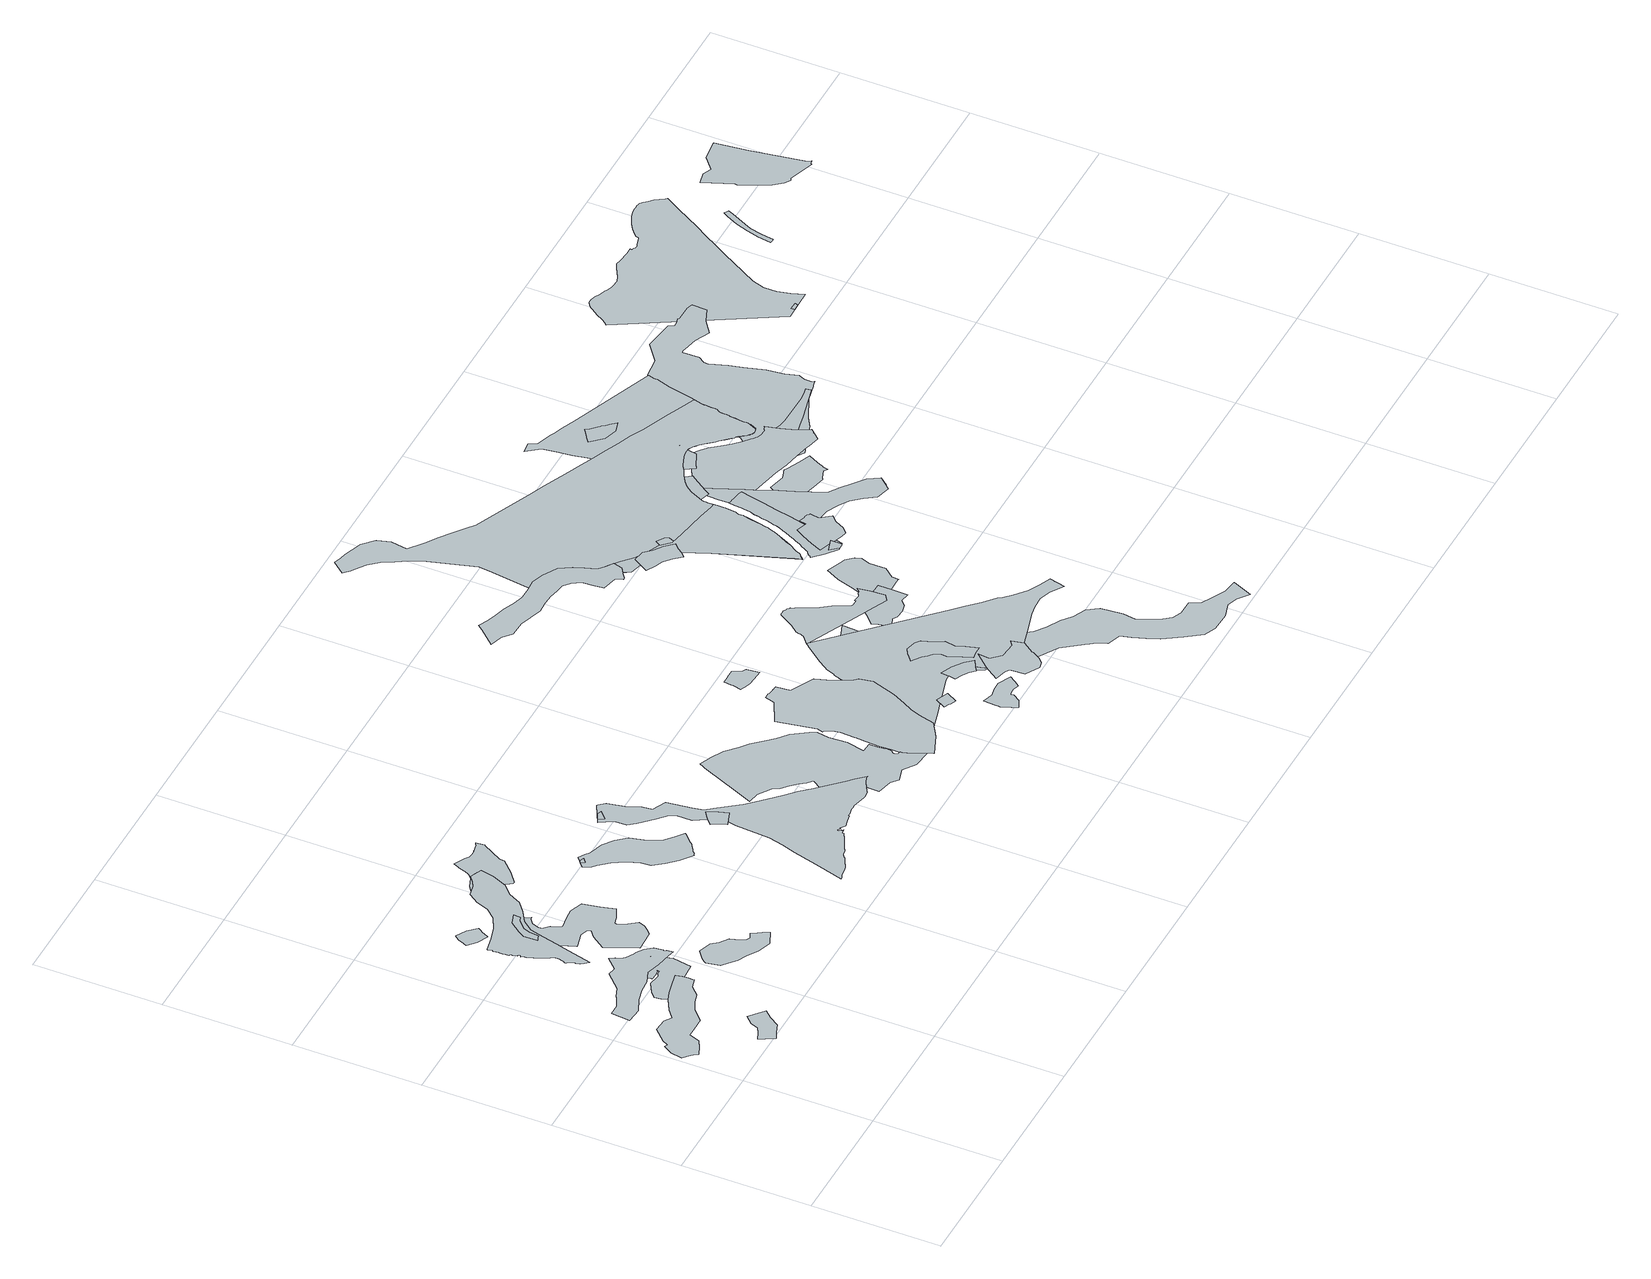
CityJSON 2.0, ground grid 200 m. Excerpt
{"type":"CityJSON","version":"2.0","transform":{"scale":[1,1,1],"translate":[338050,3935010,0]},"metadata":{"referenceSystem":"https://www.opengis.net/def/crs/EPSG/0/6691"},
"CityObjects":{
"object1":{"type":"GenericCityObject","attributes":{"prefecture":"14","disasterType":"1","areaType":"1","zoneNumber":"151-H24-45009","zoneName":"鳥屋9","status":"0"},"geometry":[{"type":"MultiSurface","lod":"1","boundaries":[[[0,1,2,3,4,5,6,7,8,9,10,11,12,13,14,15,16,17,18,19,20,21,22,23,24,25,26,27,28,29,30]]]}]},
"object2":{"type":"GenericCityObject","attributes":{"prefecture":"14","disasterType":"1","areaType":"1","zoneNumber":"151-H24-45009","zoneName":"鳥屋9","status":"0"},"geometry":[{"type":"MultiSurface","lod":"1","boundaries":[[[31,32,33,34,35,36,37,38,39,40,41,42,43,44]]]}]},
"object3":{"type":"GenericCityObject","attributes":{"prefecture":"14","disasterType":"2","areaType":"1","zoneNumber":82946,"zoneName":"谷戸沢4","status":"0"},"geometry":[{"type":"MultiSurface","lod":"1","boundaries":[[[45,46,47,48,49,50,51,52,53,54,55,56,57,58,59,60,61,62,63,64,65,66,67,68,69,70,71,72]]]}]},
"object4":{"type":"GenericCityObject","attributes":{"prefecture":"14","disasterType":"1","areaType":"1","zoneNumber":"151-H24-45009","zoneName":"鳥屋9","status":"0"},"geometry":[{"type":"MultiSurface","lod":"1","boundaries":[[[73,74,75,76,77,78,79,80,81,82,83,84,85,86,87,88,89,90,91,92,93,94,95,96,97,98,99,100]]]}]},
"object5":{"type":"GenericCityObject","attributes":{"prefecture":"14","disasterType":"1","areaType":"2","zoneNumber":"151-H24-45009","zoneName":"鳥屋9","status":"0"},"geometry":[{"type":"MultiSurface","lod":"1","boundaries":[[[101,102,103,104,105,77,106,107,108]]]}]},
"object6":{"type":"GenericCityObject","attributes":{"prefecture":"14","disasterType":"1","areaType":"1","zoneNumber":"151-H24-45008","zoneName":"鳥屋8","status":"0"},"geometry":[{"type":"MultiSurface","lod":"1","boundaries":[[[109,110,111,112,113,114,115,116,117,118,119,120]]]}]},
"object7":{"type":"GenericCityObject","attributes":{"prefecture":"14","disasterType":"1","areaType":"2","zoneNumber":"151-H24-45008","zoneName":"鳥屋8","status":"0"},"geometry":[{"type":"MultiSurface","lod":"1","boundaries":[[[121,122,123,124,125,126,127,128,129,130,131,132,133]]]}]},
"object8":{"type":"GenericCityObject","attributes":{"prefecture":"14","disasterType":"1","areaType":"1","zoneNumber":"151-H24-45009","zoneName":"鳥屋9","status":"0"},"geometry":[{"type":"MultiSurface","lod":"1","boundaries":[[[134,135,136,137,138,139,140,141,142,143,144,145,146,147,148,149,150,151,152,153,154]]]}]},
"object9":{"type":"GenericCityObject","attributes":{"prefecture":"14","disasterType":"2","areaType":"1","zoneNumber":82948,"zoneName":"谷戸沢2","status":"0"},"geometry":[{"type":"MultiSurface","lod":"1","boundaries":[[[155,156,157,158,159,160,161,162,163,164,165,166,167,168,169,170,171,172,173,174,175,176,177,178,179,180,181,182,183,184,185,186,187,188,189,190,191,192,193,194,195,196,197,198,199,200,201,202,203,204,205,206,207,208,209,210,211,212,213,214,215,216,217,218,219,220,221,222,223,224,225,226]]]}]},
"object10":{"type":"GenericCityObject","attributes":{"prefecture":"14","disasterType":"1","areaType":"1","zoneNumber":"151-H24-45008","zoneName":"鳥屋8","status":"0"},"geometry":[{"type":"MultiSurface","lod":"1","boundaries":[[[227,228,229,230,231,232,233,234,235,236,237,125,126,127,238,239,240,241,242,243,244,245,246,247,248,249,250,251,252,253,254,255,256,257,258,259,260,261,262,263,264,265,266,267,268,269,270,271]]]}]},
"object11":{"type":"GenericCityObject","attributes":{"prefecture":"14","disasterType":"2","areaType":"2","zoneNumber":82948,"zoneName":"谷戸沢2","status":"0"},"geometry":[{"type":"MultiSurface","lod":"1","boundaries":[[[272,273,274,275,276]]]}]},
"object12":{"type":"GenericCityObject","attributes":{"prefecture":"14","disasterType":"1","areaType":"1","zoneNumber":"151-H24-45008","zoneName":"鳥屋8","status":"0"},"geometry":[{"type":"MultiSurface","lod":"1","boundaries":[[[277,278,279,280,281,282,283,284,285,286,287,288,289,290,291,292,293,294,295,296,297,298,299,300,301,302,303,304]]]}]},
"object13":{"type":"GenericCityObject","attributes":{"prefecture":"14","disasterType":"1","areaType":"2","zoneNumber":"151-H24-45008","zoneName":"鳥屋8","status":"0"},"geometry":[{"type":"MultiSurface","lod":"1","boundaries":[[[277,305,306,307,308,309,310,288,311,312,313,314,315,302,303,304]]]}]},
"object14":{"type":"GenericCityObject","attributes":{"prefecture":"14","disasterType":"2","areaType":"2","zoneNumber":82944,"zoneName":"鳥屋6","status":"0"},"geometry":[{"type":"MultiSurface","lod":"1","boundaries":[[[316,317,318,319,320]]]}]},
"object15":{"type":"GenericCityObject","attributes":{"prefecture":"14","disasterType":"2","areaType":"1","zoneNumber":82944,"zoneName":"鳥屋6","status":"0"},"geometry":[{"type":"MultiSurface","lod":"1","boundaries":[[[321,322,323,324,325,326,327,328,329,330,331,332,333,334,335,336,337,338,339,340,341,342,343,344,345,346,347,348,349,350,351,352,353,354]]]}]},
"object16":{"type":"GenericCityObject","attributes":{"prefecture":"14","disasterType":"2","areaType":"2","zoneNumber":82943,"zoneName":"鳥屋5","status":"0"},"geometry":[{"type":"MultiSurface","lod":"1","boundaries":[[[355,356,357,358,359]]]}]},
"object17":{"type":"GenericCityObject","attributes":{"prefecture":"14","disasterType":"1","areaType":"1","zoneNumber":"151-H24-45006","zoneName":"鳥屋6","status":"0"},"geometry":[{"type":"MultiSurface","lod":"1","boundaries":[[[360,361,362,363,364,365,366,367,368,369]]]}]},
"object18":{"type":"GenericCityObject","attributes":{"prefecture":"14","disasterType":"2","areaType":"1","zoneNumber":82943,"zoneName":"鳥屋5","status":"0"},"geometry":[{"type":"MultiSurface","lod":"1","boundaries":[[[370,371,372,373,374,375,376,377,378,379,380,381,382,383,384,385,386,387,388,389,390,391,392,393,394,395,396,397,398,399,400,401,402,403,404,405,406,407,408,409,410,411,412,413,414,415,416,417,418,419,420,421,422,423,424,425,426,427,428,429,430,431,432,433,434,435,436,437,438,439,440,441,442,443,444,445,446,447,448,449,450,451,452,453,454]]]}]},
"object19":{"type":"GenericCityObject","attributes":{"prefecture":"14","disasterType":"1","areaType":"1","zoneNumber":"151-H24-45006","zoneName":"鳥屋6","status":"0"},"geometry":[{"type":"MultiSurface","lod":"1","boundaries":[[[455,456,457,458,459,460,461,462,463,464,465,466,467,468,469,470,471,472,473,474,475,476,477,478,479,480,481,482,483,484,485,486,487,488,489,490,491,492,493,494,495,496,497,498,499,500,501,502,503,504,505]]]}]},
"object20":{"type":"GenericCityObject","attributes":{"prefecture":"14","disasterType":"1","areaType":"2","zoneNumber":"151-H24-45006","zoneName":"鳥屋6","status":"0"},"geometry":[{"type":"MultiSurface","lod":"1","boundaries":[[[506,507,508,509,510,511,512,513,514,515,516,517,518,519,520]]]}]},
"object21":{"type":"GenericCityObject","attributes":{"prefecture":"14","disasterType":"1","areaType":"1","zoneNumber":"151-H24-45006","zoneName":"鳥屋6","status":"0"},"geometry":[{"type":"MultiSurface","lod":"1","boundaries":[[[521,522,523,524,525,526,527,528,529,530,531,532,533,534,535,536,537,538,539,540,541,542,543,544,545,546,547,548,549,550,551,552,553,505,554,555,556]]]}]},
"object22":{"type":"GenericCityObject","attributes":{"prefecture":"14","disasterType":"1","areaType":"2","zoneNumber":"151-H24-45006","zoneName":"鳥屋6","status":"0"},"geometry":[{"type":"MultiSurface","lod":"1","boundaries":[[[557,558,559,560,561,562,533,563,564,565,566,567,568,569,570]]]}]},
"object23":{"type":"GenericCityObject","attributes":{"prefecture":"14","disasterType":"1","areaType":"1","zoneNumber":"151-H24-45007","zoneName":"鳥屋7","status":"0"},"geometry":[{"type":"MultiSurface","lod":"1","boundaries":[[[571,572,573,574,575,576,577,578]]]}]},
"object24":{"type":"GenericCityObject","attributes":{"prefecture":"14","disasterType":"1","areaType":"1","zoneNumber":"151-H24-45006","zoneName":"鳥屋6","status":"0"},"geometry":[{"type":"MultiSurface","lod":"1","boundaries":[[[579,580,581,582,583,584,585,586,587,588,589,590,591]]]}]},
"object25":{"type":"GenericCityObject","attributes":{"prefecture":"14","disasterType":"1","areaType":"1","zoneNumber":"151-H24-45007","zoneName":"鳥屋7","status":"0"},"geometry":[{"type":"MultiSurface","lod":"1","boundaries":[[[592,593,594,595,596,597,598,599,600,601,602,603,604,605,606,607,608,609,610]]]}]},
"object26":{"type":"GenericCityObject","attributes":{"prefecture":"14","disasterType":"1","areaType":"1","zoneNumber":"151-H24-45005","zoneName":"鳥屋5","status":"0"},"geometry":[{"type":"MultiSurface","lod":"1","boundaries":[[[611,612,613,614,615,616,617,618,619,620,621,622]]]}]},
"object27":{"type":"GenericCityObject","attributes":{"prefecture":"14","disasterType":"1","areaType":"1","zoneNumber":"151-H24-45005","zoneName":"鳥屋5","status":"0"},"geometry":[{"type":"MultiSurface","lod":"1","boundaries":[[[623,624,625,626,627,628,629,630,631,632,633,634,635,636,637,638,639,640]]]}]},
"object28":{"type":"GenericCityObject","attributes":{"prefecture":"14","disasterType":"1","areaType":"1","zoneNumber":"151-H24-45005","zoneName":"鳥屋5","status":"0"},"geometry":[{"type":"MultiSurface","lod":"1","boundaries":[[[641,642,643,644,645,646,647,648,649,650,651,652,653,654,655,656,657,658,659,660]]]}]},
"object29":{"type":"GenericCityObject","attributes":{"prefecture":"14","disasterType":"2","areaType":"1","zoneNumber":"82307-1","zoneName":"鳥屋A沢-1","status":"0"},"geometry":[{"type":"MultiSurface","lod":"1","boundaries":[[[661,662,663,664,665,666,667,668,669,670,671,672,673,674,675,676,677,678,679,680,681,682,683,684,685,686,687,688,689,690,691,692,693,694,695,696,697,698,699,700,701,702,703,704,705,706,707,708,709,710,711,712,713,714,715,716,717,718,719,720,721,722,723,724,725,726,727,728,729,730]]]}]},
"object30":{"type":"GenericCityObject","attributes":{"prefecture":"14","disasterType":"1","areaType":"1","zoneNumber":"151-H24-45004","zoneName":"鳥屋4","status":"0"},"geometry":[{"type":"MultiSurface","lod":"1","boundaries":[[[731,732,733,734,735,736,737,738,739,740,741,742,743,744,745,746,747,748,749,750,751,752,753,754,755,756,757,758,759,760,761,762,763,764,765,766,767]]]}]},
"object31":{"type":"GenericCityObject","attributes":{"prefecture":"14","disasterType":"2","areaType":"1","zoneNumber":"82307-2","zoneName":"鳥屋A沢-2","status":"0"},"geometry":[{"type":"MultiSurface","lod":"1","boundaries":[[[768,769,770,771,772,773,774,775,776,777,778,779,780,781,782,783,784,785,786,787,788,789,790,791,792,793,794,795,796,797,798,799,800,801,802,803,804,805,806,807,808,809,810,811,812,813,814,815,816,817,818,819,820,821,822,823,824,825,826,827,828,829,830,831,832,833,834,835,836,837,838,839,840,841,842,843,844,845,846]]]}]},
"object32":{"type":"GenericCityObject","attributes":{"prefecture":"14","disasterType":"2","areaType":"1","zoneNumber":82308,"zoneName":"K鳥屋A東沢","status":"0"},"geometry":[{"type":"MultiSurface","lod":"1","boundaries":[[[847,848,849,850,851,852,853,854,855,856,857,858,859,860,861,862,863,864,865,866,867,868,869,870,871,872,873,874,875,876,877,878,879,880,881,882,883,884,885,886,887,888,889]]]}]},
"object33":{"type":"GenericCityObject","attributes":{"prefecture":"14","disasterType":"1","areaType":"1","zoneNumber":"151-H24-45005","zoneName":"鳥屋5","status":"0"},"geometry":[{"type":"MultiSurface","lod":"1","boundaries":[[[890,891,892,893,894,895,896,897,898,899,900,901,902,903,904,905,906,907,908,909]]]}]},
"object34":{"type":"GenericCityObject","attributes":{"prefecture":"14","disasterType":"1","areaType":"1","zoneNumber":"151-H24-45004","zoneName":"鳥屋4","status":"0"},"geometry":[{"type":"MultiSurface","lod":"1","boundaries":[[[910,911,912,913,914,915,916,917,918,919,920,921,922,923]]]}]},
"object35":{"type":"GenericCityObject","attributes":{"prefecture":"14","disasterType":"2","areaType":"2","zoneNumber":"82307-1","zoneName":"鳥屋A沢-1","status":"0"},"geometry":[{"type":"MultiSurface","lod":"1","boundaries":[[[924,925,926,927,928,929,930,931,932,933,934]]]}]},
"object36":{"type":"GenericCityObject","attributes":{"prefecture":"14","disasterType":"1","areaType":"1","zoneNumber":"151-H24-45005","zoneName":"鳥屋5","status":"0"},"geometry":[{"type":"MultiSurface","lod":"1","boundaries":[[[935,936,937,938,939,940,941,942,943,944,945,946,947,890,948,949,950,951]]]}]},
"object37":{"type":"GenericCityObject","attributes":{"prefecture":"14","disasterType":"2","areaType":"1","zoneNumber":82311,"zoneName":"K上ノ山沢","status":"0"},"geometry":[{"type":"MultiSurface","lod":"1","boundaries":[[[952,953,954,955,956,957,958,959,960,961,962,963,964,965,966,967,968,969,970,971,972,973,974,975,976,977,978,979,980,981,982,983,984,985,986,987,988,989,990,991,992,993,994,995,996,997,998,999,1000,1001,1002,1003,1004]]]}]},
"object38":{"type":"GenericCityObject","attributes":{"prefecture":"14","disasterType":"1","areaType":"2","zoneNumber":"151-H24-45004","zoneName":"鳥屋4","status":"0"},"geometry":[{"type":"MultiSurface","lod":"1","boundaries":[[[1005,1006,1007,1008,1009,1010]]]}]},
"object39":{"type":"GenericCityObject","attributes":{"prefecture":"14","disasterType":"1","areaType":"1","zoneNumber":"151-H24-45004","zoneName":"鳥屋4","status":"0"},"geometry":[{"type":"MultiSurface","lod":"1","boundaries":[[[1011,1012,1013,1014,1015,1016,1017,1006,1018,1019,1020,1010]]]}]},
"object40":{"type":"GenericCityObject","attributes":{"prefecture":"14","disasterType":"2","areaType":"2","zoneNumber":82309,"zoneName":"鳥屋E沢","status":"0"},"geometry":[{"type":"MultiSurface","lod":"1","boundaries":[[[1021,1022,1023,1024,1025]]]}]},
"object41":{"type":"GenericCityObject","attributes":{"prefecture":"14","disasterType":"2","areaType":"1","zoneNumber":82942,"zoneName":"鳥屋4","status":"0"},"geometry":[{"type":"MultiSurface","lod":"1","boundaries":[[[1026,1027,1028,999,1000,1001,1002,1003,1029,952,953,1030,1031,1032,957,958,1033,1034,1035,962,963,964,965,966,967,1036,1037,1038,1039,1040,1041,1042,1043,1044,1045,1046,1047,1048,1049,1050,1051,1052,1053,1054,1055,1056,1057,1058,1059,1060,1061,1062,1063,1064,1065,1066,1067,1068,1069,1070,1071,1072,1073,1074,1075,1076,1077,1078,1079,1080,1081,1082,1083,1084,1085,1086,1087,1088,1089,1090,1091,1092,1093,1094,1095,1096,1097,1098,1099,1100,1101,1102,1103,1104,1105,1106,1107,1108,1109,1110,1111,1112,1113,1114,1115,1116,1117,1118,1119,1120,1121,1122,1123,1124,1125,1126,1127,1128,1129,1130,1131,1132,1133,1134,1135,1136,1137,1138,1139,1140,1141,1142,1143,1144,1145,1146,1147,1148,1149,981,982,1150,1151,984,1152,1153,1154,1155,1156,1157]]]}]},
"object42":{"type":"GenericCityObject","attributes":{"prefecture":"14","disasterType":"1","areaType":"1","zoneNumber":"151-H24-45003","zoneName":"鳥屋3","status":"0"},"geometry":[{"type":"MultiSurface","lod":"1","boundaries":[[[1158,1159,1160,1161,1162,1163,1164,1165,1166,1167,1168,1169,1170,1171,1172,1173,1174,1175,1176,1177]]]}]},
"object43":{"type":"GenericCityObject","attributes":{"prefecture":"14","disasterType":"2","areaType":"1","zoneNumber":82309,"zoneName":"鳥屋E沢","status":"0"},"geometry":[{"type":"MultiSurface","lod":"1","boundaries":[[[1178,1179,1180,1181,1182,1183,1184,1185,1186,1187,1188,1189,1190,1191,1192,1193,1194,1195,1196,1197,1198,1199,1200,1201,1202,1203,1204,1205,1206,1207,1208,1209,1210,1211,1212,1213,1214,1215,1216,1217,1218,1219,1220,1221,1222]]]}]},
"object44":{"type":"GenericCityObject","attributes":{"prefecture":"14","disasterType":"1","areaType":"1","zoneNumber":"151-H24-45004","zoneName":"鳥屋4","status":"0"},"geometry":[{"type":"MultiSurface","lod":"1","boundaries":[[[1223,1224,1225,1226,1227,1228,1229,1230,1231,1232,1233,1234,1235,1236,1237,1238,1239]]]}]},
"object45":{"type":"GenericCityObject","attributes":{"prefecture":"14","disasterType":"2","areaType":"1","zoneNumber":82310,"zoneName":"鳥屋B沢","status":"0"},"geometry":[{"type":"MultiSurface","lod":"1","boundaries":[[[1222,1240,1179,1241,1242,1243,1244,1245,1246,1247,1248,1249,1250,1251,1252,1253,1254,1255,1256,1257,1258,1259,1260,1261,1262,1263,1264,1265,1266,1267,1268,1269,1270,1271,1210,1211,1212,1272,1273,1216,1274,1275,1276,1220,1277,1278]]]}]},
"object46":{"type":"GenericCityObject","attributes":{"prefecture":"14","disasterType":"2","areaType":"2","zoneNumber":82310,"zoneName":"鳥屋B沢","status":"0"},"geometry":[{"type":"MultiSurface","lod":"1","boundaries":[[[1279,1280,1281,1282,1283,1284,1285,1286,1287,1288,1289,1290,1291,1292]]]}]},
"object47":{"type":"GenericCityObject","attributes":{"prefecture":"14","disasterType":"1","areaType":"1","zoneNumber":"151-H24-45003","zoneName":"鳥屋3","status":"0"},"geometry":[{"type":"MultiSurface","lod":"1","boundaries":[[[1293,1294,1295,1296,1297,1298,1299,1300,1301,1302,1303,1304,1305,1306,1307,1308,1309,1310,1311,1312,1313,1314]]]}]},
"object48":{"type":"GenericCityObject","attributes":{"prefecture":"14","disasterType":"1","areaType":"1","zoneNumber":"151-H24-45004","zoneName":"鳥屋4","status":"0"},"geometry":[{"type":"MultiSurface","lod":"1","boundaries":[[[1315,1316,1317,1318,1319,1320,1321,1322,1323,1324,1325,1326,1327,1328,1329]]]}]},
"object49":{"type":"GenericCityObject","attributes":{"prefecture":"14","disasterType":"1","areaType":"2","zoneNumber":"151-H24-45003","zoneName":"鳥屋3","status":"0"},"geometry":[{"type":"MultiSurface","lod":"1","boundaries":[[[1330,1331,1332,1333,1334,1335]]]}]},
"object50":{"type":"GenericCityObject","attributes":{"prefecture":"14","disasterType":"2","areaType":"1","zoneNumber":82940,"zoneName":"鳥屋3","status":"0"},"geometry":[{"type":"MultiSurface","lod":"1","boundaries":[[[1336,1337,1338,1339,1340,1341,1342,1343,1344,1345,1346,1347,1348,1349,1350,1351,1352,1353,1354,1355,1356,1357,1358,1359,1360,1361,1362,1363,1364,1365,1366,1367,1368,1369,1370,1371,1372,1373,1374,1375,1376,1377,1378,1379,1380,1381,1264,1265,1266,1267,1268,1382,1270,1383,1271,1384]]]}]},
"object51":{"type":"GenericCityObject","attributes":{"prefecture":"14","disasterType":"1","areaType":"1","zoneNumber":"151-H24-45004","zoneName":"鳥屋4","status":"0"},"geometry":[{"type":"MultiSurface","lod":"1","boundaries":[[[1385,1386,1387,1388,1389,1390,1391,1392,1393,1394,1395,1396,1397]]]}]},
"object52":{"type":"GenericCityObject","attributes":{"prefecture":"14","disasterType":"2","areaType":"1","zoneNumber":82312,"zoneName":"鳥屋C沢","status":"0"},"geometry":[{"type":"MultiSurface","lod":"1","boundaries":[[[1398,1081,1399,1082,1400,1401,1085,1402,1086,1403,1404,1405,1090,1092,1093,1095,1406,1096,1097,1098,1407,1100,1408,1102,1409,1103,1410,1411,1412,1413,1414,1415,1416,1417,1418,1419,1420,1421,1422,1423,1424,1425,1426,1427,1428,1429,1430,1431,1048,1049,1050,1051,1432,1053,1054,1055,1433,1057,1058,1434,1059,1435,1436,1437,1061,1062,1438,1064,1065,1439,1440,1441,1069,1442,1070,1443,1073,1444,1074,1445,1076,1446,1447,1079]]]}]},
"object53":{"type":"GenericCityObject","attributes":{"prefecture":"14","disasterType":"2","areaType":"2","zoneNumber":82940,"zoneName":"鳥屋3","status":"0"},"geometry":[{"type":"MultiSurface","lod":"1","boundaries":[[[1448,1449,1450,1451,1452]]]}]},
"object54":{"type":"GenericCityObject","attributes":{"prefecture":"14","disasterType":"1","areaType":"2","zoneNumber":"151-H24-45003","zoneName":"鳥屋3","status":"0"},"geometry":[{"type":"MultiSurface","lod":"1","boundaries":[[[1453,1454,1455,1456,1457,1458,1459,1460,1461,1462,1463,1464,1465,1466,1467]]]}]},
"object55":{"type":"GenericCityObject","attributes":{"prefecture":"14","disasterType":"1","areaType":"1","zoneNumber":"151-H24-45003","zoneName":"鳥屋3","status":"0"},"geometry":[{"type":"MultiSurface","lod":"1","boundaries":[[[1468,1469,1470,1471,1472,1473,1474,1475,1476,1477,1478,1479,1480,1481,1482,1483,1484,1485,1486,1487,1488,1489,1490,1491,1492,1493,1494,1495,1496,1497,1498,1499,1500,1501,1502,1503,1504,1505,1506,1507,1508,1509,1510,1511,1512,1513,1514,1515,1516,1517,1518,1519,1520]]]}]},
"object56":{"type":"GenericCityObject","attributes":{"prefecture":"14","disasterType":"1","areaType":"2","zoneNumber":"151-H24-45003","zoneName":"鳥屋3","status":"0"},"geometry":[{"type":"MultiSurface","lod":"1","boundaries":[[[1521,1522,1523,1524,1525,1526,1527,1528,1529,1530,1531,1532,1533]]]}]},
"object57":{"type":"GenericCityObject","attributes":{"prefecture":"14","disasterType":"2","areaType":"2","zoneNumber":82313,"zoneName":"K山吹橋沢","status":"0"},"geometry":[{"type":"MultiSurface","lod":"1","boundaries":[[[1534,1535,1536,1537,1538]]]}]},
"object58":{"type":"GenericCityObject","attributes":{"prefecture":"14","disasterType":"2","areaType":"1","zoneNumber":82313,"zoneName":"K山吹橋沢","status":"0"},"geometry":[{"type":"MultiSurface","lod":"1","boundaries":[[[1539,1540,1541,1542,1543,1544,1545,1546,1547,1548,1549,1550,1551,1552,1553,1554,1555,1556,1557,1558,1559,1560,1561,1562,1563,1564,1565,1566,1567,1568,1569,1570,1571,1572,1573,1574,1575,1576,1577,1578,1579,1580,1581,1582,1583,1584,1585,1586,1587,1588,1589,1590,1591,1592,1593,1594,1595,1596,1597,1598,1599,1600,1601,1602,1603,1604,1605,1606,1607,1608,1609,1610,1611,1612,1613,1614,1615,1616,1617,1618,1619,1620,1621,1622,1623,1624,1625,1626,1627,1628,1629,1630,1631,1632]]]}]},
"object59":{"type":"GenericCityObject","attributes":{"prefecture":"14","disasterType":"2","areaType":"2","zoneNumber":82939,"zoneName":"鳥屋2","status":"0"},"geometry":[{"type":"MultiSurface","lod":"1","boundaries":[[[1633,1634,1635,1636,1637,1638,1639,1640,1641,1642,1643,1644,1645]]]}]},
"object60":{"type":"GenericCityObject","attributes":{"prefecture":"14","disasterType":"1","areaType":"1","zoneNumber":"151-H24-45002","zoneName":"鳥屋2","status":"0"},"geometry":[{"type":"MultiSurface","lod":"1","boundaries":[[[1646,1647,1648,1649,1650,1651,1652,1653,1654,1655,1656,1657,1658,1659,1660,1661,1662,1663,1664]]]}]}
},
"vertices":[
[166,354,0],[166,357,0],[166,363,0],[165,372,0],[163,382,0],[142,377,0],[126,373,0],[112,368,0],[93,358,0],[80,347,0],[69,354,0],[48,356,0],[30,337,0],[25,328,0],[20,330,0],[12,316,0],[8,298,0],[16,291,0],[18,289,0],[24,283,0],[25,280,0],[40,286,0],[51,292,0],[58,310,0],[59,309,0],[71,309,0],[91,309,0],[109,326,0],[124,333,0],[139,337,0],[151,350,0],
[129,208,0],[139,224,0],[149,235,0],[141,242,0],[135,247,0],[127,254,0],[116,242,0],[111,230,0],[102,225,0],[90,220,0],[95,211,0],[98,205,0],[102,197,0],[113,202,0],
[140,464,0],[127,466,0],[104,443,0],[88,437,0],[85,435,0],[69,427,0],[52,427,0],[49,398,0],[73,396,0],[94,405,0],[97,406,0],[114,410,0],[134,412,0],[153,419,0],[175,413,0],[198,408,0],[207,406,0],[206,415,0],[203,419,0],[205,420,0],[203,434,0],[195,445,0],[184,452,0],[180,453,0],[169,460,0],[163,466,0],[161,473,0],[156,481,0],
[191,436,0],[176,442,0],[155,442,0],[138,433,0],[140,423,0],[141,417,0],[143,411,0],[143,408,0],[153,407,0],[160,408,0],[163,410,0],[162,405,0],[156,405,0],[154,404,0],[151,402,0],[133,405,0],[117,396,0],[108,388,0],[110,378,0],[112,374,0],[116,365,0],[130,367,0],[142,370,0],[153,369,0],[169,369,0],[190,371,0],[195,400,0],[191,416,0],
[181,427,0],[185,430,0],[174,431,0],[155,432,0],[140,427,0],[155,423,0],[171,421,0],[179,425,0],
[131,664,0],[134,668,0],[136,672,0],[125,685,0],[108,694,0],[107,693,0],[102,686,0],[100,681,0],[96,672,0],[109,661,0],[125,653,0],[130,661,0],
[158,590,0],[159,604,0],[163,615,0],[175,627,0],[183,630,0],[183,632,0],[183,634,0],[183,640,0],[167,635,0],[154,618,0],[148,608,0],[149,587,0],[154,589,0],
[271,332,0],[266,347,0],[254,356,0],[245,367,0],[225,373,0],[217,367,0],[212,363,0],[208,358,0],[206,355,0],[210,334,0],[219,326,0],[229,317,0],[245,310,0],[260,299,0],[281,292,0],[303,302,0],[298,311,0],[294,317,0],[289,326,0],[280,322,0],[276,324,0],
[153,560,0],[159,583,0],[165,605,0],[177,621,0],[195,632,0],[211,645,0],[220,664,0],[235,678,0],[245,701,0],[247,710,0],[250,722,0],[232,730,0],[222,722,0],[214,717,0],[197,714,0],[186,698,0],[178,678,0],[165,663,0],[146,653,0],[124,647,0],[101,642,0],[100,641,0],[102,638,0],[103,635,0],[101,633,0],[101,632,0],[102,629,0],[102,627,0],[102,621,0],[102,619,0],[102,617,0],[102,612,0],[103,609,0],[105,608,0],[105,605,0],[107,598,0],[109,599,0],[109,595,0],[108,594,0],[107,593,0],[108,592,0],[109,591,0],[110,589,0],[109,588,0],[109,586,0],[111,582,0],[113,576,0],[116,569,0],[117,567,0],[121,557,0],[122,555,0],[124,553,0],[126,551,0],[126,543,0],[125,540,0],[124,535,0],[123,534,0],[122,533,0],[122,532,0],[123,530,0],[124,529,0],[125,528,0],[126,524,0],[127,523,0],[128,520,0],[128,519,0],[127,518,0],[128,516,0],[129,512,0],[132,507,0],[137,501,0],[147,538,0],
[188,570,0],[183,584,0],[174,592,0],[174,598,0],[178,609,0],[186,615,0],[189,615,0],[186,620,0],[184,624,0],[183,626,0],[183,628,0],[185,652,0],[158,644,0],[144,622,0],[137,613,0],[138,584,0],[144,569,0],[152,555,0],[161,532,0],[185,538,0],[196,534,0],[200,529,0],[189,520,0],[174,499,0],[183,479,0],[195,451,0],[228,453,0],[235,460,0],[239,465,0],[240,466,0],[241,467,0],[242,470,0],[244,476,0],[234,488,0],[228,499,0],[227,503,0],[228,506,0],[239,509,0],[256,517,0],[250,539,0],[245,565,0],[225,572,0],[209,571,0],[190,568,0],[189,569,0],
[239,727,0],[232,717,0],[240,713,0],[243,725,0],[241,726,0],
[263,753,0],[246,762,0],[241,749,0],[238,741,0],[234,734,0],[229,728,0],[219,724,0],[212,722,0],[205,717,0],[233,692,0],[233,689,0],[237,681,0],[240,676,0],[241,674,0],[244,670,0],[246,669,0],[264,683,0],[282,702,0],[283,710,0],[300,740,0],[301,741,0],[299,754,0],[298,753,0],[295,751,0],[290,750,0],[280,748,0],[274,748,0],[269,749,0],
[256,756,0],[254,738,0],[249,716,0],[239,710,0],[241,689,0],[236,684,0],[249,687,0],[266,704,0],[268,710,0],[287,736,0],[283,749,0],
[323,604,0],[327,598,0],[334,604,0],[327,607,0],[325,605,0],
[410,470,0],[412,472,0],[414,474,0],[416,475,0],[419,477,0],[421,478,0],[423,480,0],[425,481,0],[428,484,0],[431,487,0],[435,491,0],[438,494,0],[442,498,0],[443,499,0],[432,508,0],[416,522,0],[407,540,0],[401,566,0],[387,581,0],[371,594,0],[349,601,0],[343,606,0],[333,612,0],[317,598,0],[322,586,0],[328,581,0],[341,566,0],[352,548,0],[360,528,0],[361,513,0],[373,497,0],[387,482,0],[406,468,0],[407,469,0],
[418,622,0],[423,614,0],[435,625,0],[428,627,0],[422,624,0],
[500,459,0],[509,463,0],[504,477,0],[496,493,0],[487,486,0],[482,482,0],[475,476,0],[481,467,0],[486,454,0],[495,458,0],
[592,312,0],[598,312,0],[602,311,0],[619,307,0],[622,307,0],[624,307,0],[626,307,0],[628,307,0],[631,308,0],[634,310,0],[648,318,0],[652,320,0],[655,321,0],[658,322,0],[662,322,0],[649,335,0],[639,345,0],[623,362,0],[607,378,0],[591,395,0],[575,411,0],[552,433,0],[534,452,0],[524,465,0],[511,482,0],[499,497,0],[496,514,0],[491,552,0],[470,562,0],[468,578,0],[459,600,0],[454,626,0],[446,635,0],[444,636,0],[412,619,0],[418,610,0],[424,599,0],[424,580,0],[433,569,0],[453,549,0],[468,536,0],[472,527,0],[472,502,0],[483,484,0],[493,467,0],[489,443,0],[485,389,0],[479,366,0],[472,344,0],[466,322,0],[460,300,0],[448,261,0],[451,262,0],[455,264,0],[459,265,0],[469,266,0],[474,267,0],[485,273,0],[491,276,0],[491,277,0],[493,279,0],[497,281,0],[501,282,0],[503,282,0],[513,287,0],[518,290,0],[522,292,0],[529,295,0],[536,299,0],[538,300,0],[538,302,0],[544,303,0],[542,304,0],[543,306,0],[539,309,0],[540,311,0],[545,308,0],[546,310,0],[553,304,0],[560,306,0],[569,308,0],[575,309,0],[574,311,0],[579,310,0],[588,312,0],
[729,298,0],[728,303,0],[725,304,0],[721,308,0],[722,312,0],[724,314,0],[725,315,0],[726,318,0],[726,322,0],[726,324,0],[724,337,0],[724,349,0],[709,350,0],[715,379,0],[713,407,0],[716,425,0],[712,435,0],[696,458,0],[681,471,0],[669,484,0],[654,500,0],[641,510,0],[624,526,0],[605,536,0],[586,544,0],[582,537,0],[581,535,0],[563,493,0],[558,482,0],[543,447,0],[561,444,0],[572,437,0],[580,431,0],[586,421,0],[597,412,0],[606,402,0],[613,393,0],[621,386,0],[611,371,0],[625,355,0],[629,342,0],[641,328,0],[640,294,0],[663,288,0],[674,279,0],[695,285,0],[714,271,0],[742,268,0],[737,277,0],[735,283,0],[730,294,0],
[688,341,0],[690,342,0],[702,367,0],[702,395,0],[699,423,0],[692,420,0],[677,412,0],[661,400,0],[654,396,0],[650,394,0],[647,392,0],[663,373,0],[668,353,0],[666,335,0],[672,337,0],
[804,288,0],[811,314,0],[817,329,0],[825,344,0],[835,364,0],[848,402,0],[844,422,0],[838,429,0],[826,454,0],[817,479,0],[781,497,0],[779,519,0],[769,520,0],[763,521,0],[761,522,0],[758,522,0],[753,522,0],[749,507,0],[712,489,0],[723,428,0],[721,419,0],[723,419,0],[723,418,0],[728,408,0],[730,396,0],[729,374,0],[729,373,0],[728,356,0],[727,334,0],[728,317,0],[727,303,0],[727,302,0],[728,298,0],[737,279,0],[746,259,0],[779,273,0],
[803,414,0],[796,434,0],[785,459,0],[775,481,0],[773,500,0],[773,520,0],[766,503,0],[728,487,0],[735,439,0],[738,419,0],[738,412,0],[748,410,0],[779,409,0],[795,412,0],
[861,301,0],[859,301,0],[850,305,0],[841,289,0],[850,285,0],[851,284,0],[860,280,0],[870,297,0],
[789,576,0],[783,589,0],[773,589,0],[768,589,0],[758,589,0],[757,577,0],[757,574,0],[754,561,0],[764,557,0],[771,555,0],[780,554,0],[798,553,0],[795,572,0],
[875,225,0],[875,222,0],[875,219,0],[879,209,0],[881,204,0],[885,195,0],[898,201,0],[906,213,0],[905,217,0],[909,218,0],[916,218,0],[926,215,0],[932,223,0],[933,225,0],[939,233,0],[919,243,0],[905,242,0],[893,240,0],[876,245,0],
[940,288,0],[949,293,0],[939,305,0],[923,316,0],[905,324,0],[904,314,0],[904,311,0],[902,301,0],[912,296,0],[923,289,0],[930,282,0],[938,287,0],
[962,277,0],[964,295,0],[945,274,0],[940,268,0],[933,258,0],[927,250,0],[945,245,0],[952,241,0],[953,217,0],[974,205,0],[984,207,0],[991,214,0],[999,227,0],[999,228,0],[1013,247,0],[1008,266,0],[1000,260,0],[976,262,0],
[966,299,0],[976,299,0],[970,318,0],[965,332,0],[968,348,0],[961,361,0],[955,379,0],[947,385,0],[931,389,0],[922,384,0],[917,379,0],[910,373,0],[924,363,0],[930,357,0],[937,350,0],[941,340,0],[940,332,0],[949,312,0],[954,297,0],[963,299,0],
[782,280,0],[804,286,0],[826,292,0],[849,299,0],[871,305,0],[893,311,0],[903,312,0],[913,307,0],[923,301,0],[931,296,0],[937,288,0],[939,279,0],[941,273,0],[942,271,0],[945,270,0],[957,267,0],[966,266,0],[971,264,0],[975,261,0],[976,257,0],[976,250,0],[975,245,0],[975,241,0],[977,237,0],[1000,244,0],[1022,250,0],[1044,256,0],[1065,262,0],[1073,264,0],[1088,267,0],[1108,268,0],[1126,261,0],[1145,248,0],[1151,273,0],[1135,280,0],[1116,289,0],[1099,304,0],[1088,315,0],[1083,321,0],[1065,337,0],[1049,354,0],[1032,370,0],[1016,386,0],[882,520,0],[875,513,0],[869,506,0],[857,490,0],[855,488,0],[846,475,0],[843,471,0],[839,458,0],[837,456,0],[831,439,0],[827,431,0],[817,411,0],[809,394,0],[804,383,0],[801,378,0],[792,361,0],[789,354,0],[788,350,0],[774,318,0],[768,305,0],[763,294,0],[759,287,0],[756,283,0],[754,280,0],[750,276,0],[741,269,0],[759,274,0],
[785,924,0],[767,932,0],[751,937,0],[736,942,0],[720,949,0],[714,941,0],[698,923,0],[691,916,0],[711,910,0],[725,898,0],[749,897,0],[767,891,0],[785,885,0],[803,886,0],[819,885,0],[834,882,0],[846,880,0],[856,872,0],[865,859,0],[866,842,0],[868,826,0],[891,820,0],[896,809,0],[899,810,0],[904,814,0],[908,816,0],[916,822,0],[920,836,0],[910,843,0],[900,851,0],[894,869,0],[888,884,0],[877,902,0],[855,915,0],[836,921,0],[819,920,0],[800,920,0],
[815,373,0],[834,360,0],[853,347,0],[873,334,0],[892,321,0],[911,308,0],[925,293,0],[937,271,0],[960,261,0],[968,247,0],[968,235,0],[973,226,0],[985,223,0],[1024,199,0],[1046,170,0],[1050,164,0],[1056,155,0],[1062,141,0],[1083,133,0],[1087,117,0],[1094,98,0],[1102,79,0],[1119,52,0],[1137,28,0],[1155,20,0],[1185,19,0],[1207,26,0],[1224,20,0],[1241,7,0],[1254,38,0],[1233,41,0],[1213,52,0],[1195,61,0],[1188,77,0],[1164,77,0],[1150,83,0],[1142,94,0],[1132,112,0],[1125,130,0],[1128,149,0],[1127,152,0],[1124,183,0],[1113,200,0],[1093,209,0],[1078,222,0],[1057,233,0],[1041,245,0],[1024,267,0],[1011,283,0],[999,287,0],[966,313,0],[959,332,0],[957,353,0],[946,370,0],[931,385,0],[932,407,0],[933,430,0],[935,453,0],[937,476,0],[938,492,0],[930,489,0],[921,486,0],[910,482,0],[900,479,0],[892,475,0],[883,472,0],[874,468,0],[865,464,0],[857,460,0],[850,457,0],[844,453,0],[836,449,0],[834,448,0],[828,432,0],[824,425,0],[817,410,0],[815,406,0],[805,386,0],[803,381,0],
[921,578,0],[918,573,0],[911,562,0],[907,555,0],[898,544,0],[896,539,0],[897,538,0],[893,530,0],[881,520,0],[970,478,0],[991,469,0],[1012,459,0],[1022,466,0],[1020,489,0],[1019,496,0],[1018,507,0],[1015,504,0],[1013,502,0],[1009,501,0],[1006,499,0],[1003,498,0],[993,499,0],[993,497,0],[985,497,0],[982,498,0],[980,499,0],[977,505,0],[975,509,0],[973,513,0],[969,522,0],[959,536,0],[952,549,0],[943,567,0],[941,570,0],[940,573,0],[938,574,0],[936,576,0],[934,577,0],[932,578,0],[930,579,0],[927,579,0],[925,579,0],[923,579,0],
[1036,463,0],[1036,483,0],[1019,484,0],[996,483,0],[989,483,0],[979,479,0],[972,470,0],[958,457,0],[961,447,0],[963,439,0],[963,438,0],[965,434,0],[968,430,0],[980,435,0],[987,431,0],[1000,429,0],[1013,432,0],[1021,440,0],[1035,437,0],[1036,447,0],
[987,768,0],[995,776,0],[983,789,0],[969,799,0],[959,810,0],[941,813,0],[936,805,0],[932,798,0],[926,789,0],[941,781,0],[952,776,0],[964,766,0],[975,754,0],[982,761,0],
[1149,265,0],[1132,274,0],[1114,283,0],[1094,290,0],[1082,294,0],[1079,283,0],[1091,279,0],[1110,274,0],[1129,267,0],[1147,257,0],[1148,262,0],
[1073,489,0],[1073,515,0],[1078,529,0],[1078,530,0],[1076,533,0],[1075,538,0],[1065,549,0],[1061,550,0],[1035,561,0],[1024,539,0],[1017,517,0],[1009,497,0],[1016,462,0],[1050,464,0],[1058,464,0],[1060,463,0],[1061,474,0],
[1072,652,0],[1075,658,0],[1077,663,0],[1079,669,0],[1081,674,0],[1082,680,0],[1084,686,0],[1087,705,0],[1089,714,0],[1090,717,0],[1090,724,0],[1091,728,0],[1092,729,0],[1094,747,0],[1094,752,0],[1094,759,0],[1094,764,0],[1087,765,0],[1064,769,0],[1041,773,0],[1018,777,0],[996,781,0],[982,795,0],[963,804,0],[945,814,0],[929,829,0],[915,840,0],[901,849,0],[894,868,0],[878,860,0],[886,842,0],[903,825,0],[915,806,0],[934,801,0],[952,791,0],[966,777,0],[981,763,0],[990,743,0],[998,722,0],[1006,700,0],[1014,678,0],[1022,656,0],[1030,635,0],[1038,613,0],[1041,603,0],[1042,604,0],[1046,608,0],[1049,610,0],[1051,613,0],[1052,615,0],[1054,620,0],[1061,631,0],[1064,638,0],
[990,784,0],[981,791,0],[980,788,0],[987,781,0],[995,774,0],[997,777,0],
[999,781,0],[999,782,0],[1003,790,0],[1000,795,0],[988,803,0],[985,797,0],[983,794,0],[976,782,0],[981,775,0],[992,768,0],
[1094,567,0],[1094,584,0],[1075,578,0],[1085,566,0],[1091,566,0],
[1042,603,0],[1044,605,0],[1047,609,0],[1065,638,0],[1076,662,0],[1078,667,0],[1080,673,0],[1086,695,0],[1089,712,0],[1090,716,0],[1093,773,0],[1094,777,0],[1094,780,0],[1095,783,0],[1097,789,0],[1101,798,0],[1105,804,0],[1110,811,0],[1114,816,0],[1118,819,0],[1121,822,0],[1133,829,0],[1143,834,0],[1144,835,0],[1151,839,0],[1167,845,0],[1171,846,0],[1176,847,0],[1181,847,0],[1184,847,0],[1187,846,0],[1189,845,0],[1192,843,0],[1200,837,0],[1207,829,0],[1216,819,0],[1219,816,0],[1231,803,0],[1235,799,0],[1237,798,0],[1239,796,0],[1247,785,0],[1250,783,0],[1252,781,0],[1254,780,0],[1255,780,0],[1257,779,0],[1258,779,0],[1261,780,0],[1263,780,0],[1264,781,0],[1265,782,0],[1269,791,0],[1270,793,0],[1271,796,0],[1271,798,0],[1271,802,0],[1272,810,0],[1273,816,0],[1273,820,0],[1273,825,0],[1274,827,0],[1274,829,0],[1275,831,0],[1275,834,0],[1275,839,0],[1275,840,0],[1275,841,0],[1276,842,0],[1276,843,0],[1278,846,0],[1279,847,0],[1279,851,0],[1279,857,0],[1280,864,0],[1280,868,0],[1281,873,0],[1284,884,0],[1282,885,0],[1261,894,0],[1240,903,0],[1219,912,0],[1197,921,0],[1176,931,0],[1155,940,0],[1134,949,0],[1112,958,0],[1091,967,0],[1070,976,0],[1049,985,0],[1028,994,0],[1006,1003,0],[913,1044,0],[901,1053,0],[883,1067,0],[865,1081,0],[847,1092,0],[825,1110,0],[829,1136,0],[823,1156,0],[806,1172,0],[777,1182,0],[768,1184,0],[756,1188,0],[740,1169,0],[749,1160,0],[756,1156,0],[770,1145,0],[783,1131,0],[792,1113,0],[803,1096,0],[811,1080,0],[816,1060,0],[822,1041,0],[828,1022,0],[834,1002,0],[831,980,0],[828,957,0],[825,934,0],[821,905,0],[838,906,0],[850,902,0],[863,896,0],[873,879,0],[900,828,0],[903,824,0],[935,801,0],[952,790,0],[967,776,0],[980,763,0],[991,742,0],[1041,602,0],
[1131,635,0],[1129,637,0],[1125,638,0],[1124,638,0],[1123,638,0],[1113,641,0],[1112,630,0],[1095,636,0],[1087,623,0],[1077,605,0],[1070,589,0],[1091,581,0],[1093,580,0],[1109,574,0],[1118,572,0],[1126,580,0],[1134,595,0],[1143,604,0],[1131,620,0],[1133,634,0],
[1076,635,0],[1075,632,0],[1073,628,0],[1069,620,0],[1065,614,0],[1063,609,0],[1060,605,0],[1059,603,0],[1057,602,0],[1055,600,0],[1053,598,0],[1052,596,0],[1050,595,0],[1050,594,0],[1065,579,0],[1082,565,0],[1096,567,0],[1101,590,0],[1106,613,0],[1111,635,0],[1116,658,0],[1121,681,0],[1126,703,0],[1131,726,0],[1135,741,0],[1130,742,0],[1124,743,0],[1119,744,0],[1114,745,0],[1110,745,0],[1106,746,0],[1105,737,0],[1104,726,0],[1103,722,0],[1101,711,0],[1099,704,0],[1098,697,0],[1096,691,0],[1095,683,0],[1093,677,0],[1091,671,0],[1090,665,0],[1088,660,0],[1085,654,0],[1082,647,0],
[1121,796,0],[1128,805,0],[1136,817,0],[1130,825,0],[1128,827,0],[1128,828,0],[1125,829,0],[1120,830,0],[1119,830,0],[1104,826,0],[1094,815,0],[1087,801,0],[1083,788,0],[1092,785,0],[1097,784,0],[1111,780,0],[1116,789,0],
[1077,637,0],[1072,627,0],[1079,626,0],[1102,623,0],[1125,619,0],[1148,616,0],[1166,607,0],[1182,597,0],[1195,582,0],[1206,565,0],[1228,559,0],[1245,578,0],[1234,595,0],[1218,608,0],[1202,620,0],[1185,632,0],[1176,653,0],[1167,674,0],[1159,696,0],[1150,717,0],[1141,739,0],[1132,760,0],[1124,781,0],[1116,800,0],[1114,797,0],[1109,787,0],[1107,780,0],[1106,775,0],[1106,764,0],[1106,756,0],[1106,748,0],[1105,738,0],[1099,705,0],[1097,695,0],[1093,676,0],[1091,670,0],[1089,664,0],[1087,657,0],[1086,654,0],
[1242,574,0],[1224,585,0],[1211,600,0],[1198,615,0],[1180,626,0],[1163,636,0],[1155,643,0],[1145,631,0],[1156,628,0],[1172,615,0],[1189,605,0],[1201,589,0],[1213,572,0],[1234,565,0],
[1144,682,0],[1150,674,0],[1153,669,0],[1153,668,0],[1158,663,0],[1160,661,0],[1174,658,0],[1187,654,0],[1207,650,0],[1210,652,0],[1224,657,0],[1229,653,0],[1230,658,0],[1231,661,0],[1232,662,0],[1237,673,0],[1245,688,0],[1227,695,0],[1207,704,0],[1202,707,0],[1186,702,0],[1161,708,0],
[1173,829,0],[1181,833,0],[1183,845,0],[1185,851,0],[1185,852,0],[1187,861,0],[1165,859,0],[1151,855,0],[1134,849,0],[1140,840,0],[1141,837,0],[1142,837,0],[1144,834,0],[1153,819,0],[1161,824,0],
[1226,678,0],[1226,683,0],[1208,685,0],[1208,679,0],[1209,668,0],[1225,673,0],
[1124,731,0],[1147,725,0],[1169,720,0],[1192,715,0],[1214,709,0],[1237,704,0],[1259,699,0],[1264,698,0],[1282,693,0],[1297,710,0],[1289,724,0],[1287,728,0],[1280,751,0],[1274,772,0],[1273,771,0],[1270,770,0],[1267,768,0],[1265,768,0],[1262,768,0],[1259,768,0],[1257,768,0],[1251,770,0],[1248,772,0],[1245,774,0],[1242,777,0],[1233,785,0],[1222,796,0],[1211,808,0],[1209,811,0],[1208,812,0],[1199,823,0],[1191,830,0],[1186,834,0],[1183,836,0],[1181,836,0],[1179,837,0],[1177,837,0],[1174,836,0],[1162,831,0],[1156,828,0],[1151,825,0],[1148,824,0],[1135,817,0],[1130,814,0],[1124,809,0],[1118,803,0],[1106,755,0],[1106,744,0],[1105,735,0],
[1186,968,0],[1182,972,0],[1178,977,0],[1175,979,0],[1174,980,0],[1166,989,0],[1161,995,0],[1153,989,0],[1147,985,0],[1139,979,0],[1156,961,0],[1177,955,0],[1194,960,0],
[1271,795,0],[1271,800,0],[1271,805,0],[1273,817,0],[1273,824,0],[1273,827,0],[1274,828,0],[1274,831,0],[1277,844,0],[1279,856,0],[1280,869,0],[1282,879,0],[1286,892,0],[1288,902,0],[1292,919,0],[1294,928,0],[1296,935,0],[1301,950,0],[1301,955,0],[1304,964,0],[1172,1016,0],[1151,1024,0],[1136,1030,0],[1129,1033,0],[1107,1041,0],[1100,1053,0],[1083,1051,0],[1098,1031,0],[1101,1010,0],[1102,1003,0],[1104,987,0],[1108,965,0],[1129,827,0],[1133,830,0],[1170,846,0],[1186,846,0],[1195,841,0],[1202,835,0],[1206,831,0],[1208,828,0],[1225,809,0],[1239,795,0],[1247,786,0],[1250,782,0],[1253,780,0],[1256,779,0],[1260,780,0],[1262,780,0],[1265,781,0],[1270,791,0],
[1291,704,0],[1279,713,0],[1274,708,0],[1288,700,0],[1290,702,0],
[1280,755,0],[1274,758,0],[1267,762,0],[1266,742,0],[1271,722,0],[1278,724,0],[1298,729,0],[1315,732,0],[1372,746,0],[1372,747,0],[1371,754,0],[1365,753,0],[1351,751,0],[1297,751,0],[1287,753,0],
[1387,988,0],[1364,991,0],[1335,969,0],[1304,966,0],[1294,951,0],[1285,919,0],[1277,911,0],[1282,898,0],[1281,888,0],[1272,885,0],[1265,882,0],[1246,832,0],[1238,791,0],[1230,782,0],[1223,747,0],[1230,710,0],[1248,697,0],[1296,713,0],[1302,715,0],[1318,725,0],[1354,741,0],[1381,747,0],[1383,748,0],[1391,750,0],[1390,750,0],[1390,751,0],[1389,755,0],[1389,764,0],[1391,770,0],[1394,775,0],[1388,795,0],[1384,821,0],[1375,853,0],[1370,873,0],[1361,900,0],[1362,907,0],[1368,917,0],[1368,943,0],[1371,944,0],[1383,941,0],[1399,938,0],[1422,927,0],[1443,942,0],[1465,951,0],[1466,974,0],[1464,975,0],[1456,977,0],[1441,977,0],[1432,977,0],[1430,979,0],[1422,977,0],[1415,977,0],[1411,985,0],
[1357,930,0],[1358,954,0],[1369,961,0],[1367,969,0],[1367,975,0],[1349,960,0],[1333,947,0],[1322,932,0],[1318,910,0],[1325,908,0],[1336,905,0],[1345,905,0],[1347,915,0],
[1529,841,0],[1530,846,0],[1518,846,0],[1518,841,0],[1525,841,0],
[1379,1068,0],[1376,1064,0],[1502,840,0],[1553,841,0],[1546,861,0],[1542,881,0],[1542,901,0],[1548,920,0],[1560,940,0],[1560,941,0],[1571,960,0],[1583,980,0],[1595,1000,0],[1607,1020,0],[1619,1040,0],[1631,1059,0],[1642,1079,0],[1654,1099,0],[1656,1102,0],[1652,1107,0],[1649,1111,0],[1645,1118,0],[1639,1123,0],[1634,1129,0],[1632,1131,0],[1630,1133,0],[1627,1133,0],[1623,1134,0],[1619,1134,0],[1616,1134,0],[1613,1134,0],[1607,1133,0],[1600,1131,0],[1593,1128,0],[1589,1126,0],[1585,1124,0],[1581,1121,0],[1576,1118,0],[1570,1113,0],[1564,1107,0],[1563,1103,0],[1562,1102,0],[1549,1098,0],[1546,1097,0],[1544,1097,0],[1542,1097,0],[1539,1099,0],[1536,1100,0],[1536,1101,0],[1537,1103,0],[1526,1103,0],[1506,1105,0],[1503,1106,0],[1501,1106,0],[1500,1106,0],[1499,1106,0],[1498,1106,0],[1497,1105,0],[1495,1104,0],[1491,1102,0],[1484,1098,0],[1481,1097,0],[1476,1094,0],[1472,1092,0],[1469,1091,0],[1466,1090,0],[1464,1090,0],[1462,1090,0],[1459,1090,0],[1454,1091,0],[1452,1091,0],[1449,1092,0],[1444,1094,0],[1440,1096,0],[1435,1098,0],[1429,1100,0],[1426,1102,0],[1423,1104,0],[1421,1104,0],[1419,1105,0],[1417,1105,0],[1415,1106,0],[1414,1106,0],[1412,1106,0],[1409,1106,0],[1408,1105,0],[1407,1105,0],[1405,1103,0],[1403,1102,0],[1402,1101,0],[1400,1099,0],[1398,1096,0],[1389,1083,0],[1384,1074,0],
[1640,932,0],[1643,951,0],[1648,971,0],[1656,988,0],[1665,1006,0],[1668,1014,0],[1662,1018,0],[1657,1010,0],[1648,992,0],[1641,972,0],[1636,953,0],[1633,932,0],[1638,932,0],
[1758,1091,0],[1738,1074,0],[1724,1080,0],[1706,1076,0],[1724,1030,0],[1724,1029,0],[1724,1027,0],[1744,983,0],[1756,970,0],[1764,964,0],[1768,966,0],[1808,952,0],[1809,954,0],[1814,955,0],[1812,957,0],[1811,960,0],[1810,964,0],[1797,1045,0],[1790,1095,0]
]}
